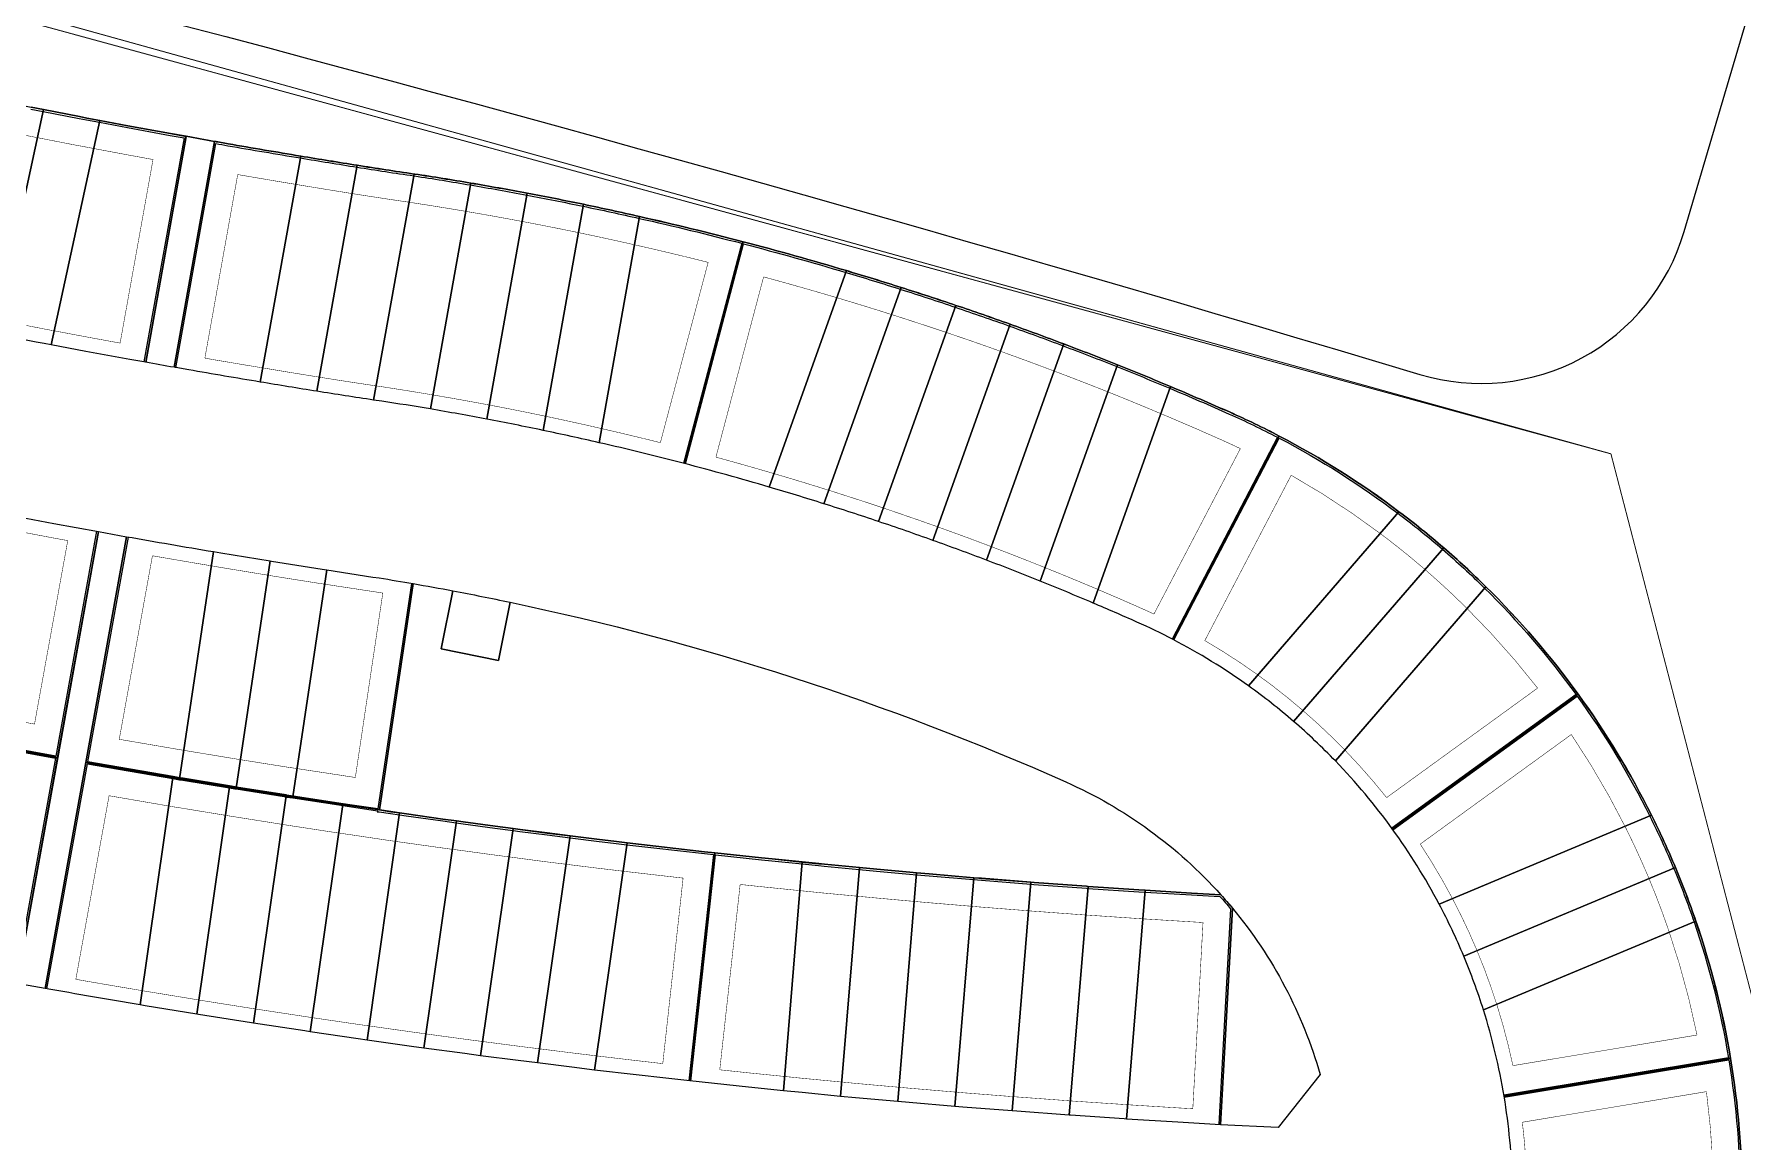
# Model space of a CAD drawing. Header units: centimetres. Extents: x -6122352 to 7132207, y -1694241 to 1947892.
# Drawn here: x 1405291 to 1583984, y 115241 to 231059 of the extents above; entities that cross this region are included whole.
import ezdxf

# ---------------------------------------------------------------- set-up
doc = ezdxf.new("R2010")
doc.units = ezdxf.units.CM
doc.header["$MEASUREMENT"] = 0
doc.linetypes.add('XR-AR-END-SETTING OUT PLAN$0$23261-XR-AR-SI-GF$0$HIDDEN', pattern=[0.375, 0.25, -0.125])
for name, color, linetype, lineweight, true_color in [('08-Compound Wall-2', 6, 'Continuous', 25, 0xff00ff), ('23585-XR-AR-DAMAC PLOT LIMITS$0$1-End units', 7, 'Continuous', 5, 0xf8991e), ('23585-XR-AR-DAMAC PLOT LIMITS$0$1-Open Space', 7, 'Continuous', 5, 0x90cf5a), ('23585-XR-AR-DAMAC PLOT LIMITS$0$1-Utility', 7, 'Continuous', 5, 0x8db1ff)]:
    doc.layers.add(name, color=color, linetype=linetype, lineweight=lineweight, true_color=true_color)
doc.layers.add('23585-XR-AR-BOUNDARY WALLS AND SETBACKS$0$setback', color=7, linetype='XR-AR-END-SETTING OUT PLAN$0$23261-XR-AR-SI-GF$0$HIDDEN')
doc.layers.add('@MI-REF LAYER', color=7, linetype='Continuous')
doc.layers.add('23585-XR-AR-DAMAC PLOT LIMITS$0$1-Mid units', color=41, linetype='Continuous', lineweight=5)
doc.layers.add('A-ANNO-TEXT', color=3, linetype='Continuous', lineweight=25)
doc.layers.add('23585-XR-AR-DAMAC PLOT LIMITS$0$D-Phase New', color=7, linetype='Continuous', true_color=0x000080)

# ---------------------------------------------------------------- blocks, each defined once
blk = doc.blocks.new('23585-XR-AR-BOUNDARY WALLS AND SETBACKS')
at = {"layer": '08-Compound Wall-2'}
for points in [[(497289.44, 2770156.84, -0.041141), (497303.73, 2770160.73, -0.016653), (497309.67, 2770161.63, -0.016653), (497315.65, 2770162.13, -0.041141), (497330.45, 2770161.65)], [(497297.72, 2770134.31), (497289.6, 2770156.69, -0.040863), (497303.77, 2770160.53, -0.016653), (497309.69, 2770161.43, -0.016653), (497315.66, 2770161.93, -0.040863), (497330.33, 2770161.47), (497327.62, 2770137.82)], [(497327.82, 2770137.8), (497330.53, 2770161.44, -0.040863), (497344.92, 2770158.57, -0.016653), (497350.62, 2770156.73, -0.016653), (497356.19, 2770154.52, -0.040862), (497369.11, 2770147.56), (497356.14, 2770127.61)], [(497330.45, 2770161.65, -0.041141), (497344.98, 2770158.76, -0.016653), (497350.69, 2770156.92, -0.016653), (497356.27, 2770154.7, -0.041141), (497369.31, 2770147.68)], [(497236.59, 2770129.22, -0.008416), (497246.11, 2770135.14, -0.004507), (497251.29, 2770138.18, -0.004505), (497256.52, 2770141.13, -0.004503), (497261.8, 2770143.98, -0.004503), (497267.13, 2770146.73, -0.004505), (497272.51, 2770149.39, -0.004507), (497277.95, 2770151.95, -0.005087), (497284.13, 2770154.72, -0.015851), (497289.44, 2770156.84)], [(497249.64, 2770109.08), (497236.78, 2770129.1, -0.008342), (497246.21, 2770134.97, -0.004507), (497251.39, 2770138.01, -0.004505), (497256.62, 2770140.95, -0.004503), (497261.9, 2770143.8, -0.004503), (497267.22, 2770146.55, -0.004505), (497272.6, 2770149.21, -0.004507), (497278.03, 2770151.77, -0.005087), (497284.21, 2770154.54, -0.015573), (497289.41, 2770156.62), (497297.53, 2770134.24)], [(497356.31, 2770127.5), (497369.28, 2770147.45, -0.040863), (497380.88, 2770138.46, -0.016653), (497385.17, 2770134.28, -0.016653), (497389.16, 2770129.81, -0.014395), (497392.37, 2770125.75), (497396.49, 2770120.2), (497377.39, 2770106)], [(497369.31, 2770147.68, -0.041141), (497381.02, 2770138.61, -0.016653), (497385.31, 2770134.41, -0.016653), (497389.32, 2770129.94, -0.014395), (497392.53, 2770125.87), (497396.71, 2770120.24)], [(497206.07, 2770076.46), (497191.5, 2770095.53, 0.000389), (497192.65, 2770096.42, 0.002065), (497198.73, 2770101.14, 0.00161), (497203.44, 2770104.86, 0.003409), (497208.12, 2770108.62), (497208.17, 2770108.67, -0.004448), (497212.82, 2770112.35, -0.004503), (497217.59, 2770115.99, -0.004504), (497222.42, 2770119.55, -0.004506), (497227.33, 2770123.01, -0.008368), (497236.59, 2770129.22)], [(497206.23, 2770076.58), (497191.78, 2770095.49, 0.000336), (497192.78, 2770096.26, 0.002065), (497198.85, 2770100.99, 0.00161), (497203.56, 2770104.71, 0.003409), (497208.24, 2770108.47), (497208.3, 2770108.52, -0.004448), (497212.94, 2770112.19, -0.004503), (497217.71, 2770115.83, -0.004504), (497222.54, 2770119.38, -0.004506), (497227.44, 2770122.85, -0.008293), (497236.61, 2770129), (497249.47, 2770108.97)], [(497281.7, 2770083.86), (497285.4, 2770087.13), (497286.22, 2770087.85), (497288.59, 2770089.97), (497289.88, 2770091.12), (497290.32, 2770091.52), (497293.05, 2770093.98), (497294.41, 2770095.2), (497296.96, 2770097.54), (497297.49, 2770098.02), (497298.47, 2770098.91), (497301.9, 2770102.08), (497302.51, 2770102.64), (497306.29, 2770106.17), (497306.54, 2770106.4), (497310.54, 2770110.17), (497310.66, 2770110.29), (497314.52, 2770113.97), (497315, 2770114.43), (497318.48, 2770117.79), (497320.68, 2770119.94, -0.009741), (497322.55, 2770119.88), (497338.39, 2770103.68)], [(497297.6, 2770065.89), (497281.91, 2770083.78), (497285.54, 2770086.98), (497286.35, 2770087.7), (497288.72, 2770089.82), (497290.01, 2770090.97), (497290.46, 2770091.37), (497293.19, 2770093.83), (497294.54, 2770095.06), (497297.1, 2770097.39), (497297.63, 2770097.87), (497298.61, 2770098.76), (497302.04, 2770101.93), (497302.65, 2770102.5), (497306.43, 2770106.03), (497306.67, 2770106.25), (497310.68, 2770110.03), (497310.8, 2770110.14), (497314.66, 2770113.83), (497315.14, 2770114.29), (497318.62, 2770117.65), (497320.76, 2770119.74, -0.008897), (497322.46, 2770119.69), (497338.25, 2770103.54)]]:
    blk.add_lwpolyline(points, format="xyb", dxfattribs=at)
for points in [[(497175.93, 2770083.82), (497176.97, 2770084.58), (497180.06, 2770086.87), (497180.69, 2770087.34), (497181.78, 2770088.16), (497184.18, 2770089.96), (497187.8, 2770092.7), (497189.12, 2770093.71), (497203.69, 2770074.63)], [(497176.05, 2770083.66), (497177.09, 2770084.42), (497180.18, 2770086.71), (497180.81, 2770087.18), (497181.9, 2770088), (497184.3, 2770089.8), (497187.93, 2770092.54), (497189.09, 2770093.43), (497203.53, 2770074.51)], [(497245.01, 2770022.76), (497230.53, 2770041.79), (497231.35, 2770042.41), (497237.68, 2770047.31), (497238.25, 2770047.75), (497238.52, 2770047.97), (497242.4, 2770051.02), (497242.85, 2770051.37), (497242.97, 2770051.47), (497247.1, 2770054.75), (497247.16, 2770054.8), (497247.66, 2770055.2), (497251.44, 2770058.25), (497251.77, 2770058.51), (497252.33, 2770058.97), (497254.62, 2770060.83), (497254.69, 2770060.75), (497254.84, 2770060.88), (497255.78, 2770061.64), (497256.49, 2770062.23), (497257.05, 2770062.69), (497260.03, 2770065.14), (497261.12, 2770066.05), (497261.67, 2770066.51), (497264.26, 2770068.66), (497265.72, 2770069.89), (497266.28, 2770070.36), (497268.47, 2770072.2), (497270.31, 2770073.77), (497272.66, 2770075.77), (497273.81, 2770076.75), (497274.87, 2770077.67), (497281.03, 2770083.01), (497281.76, 2770083.65), (497297.45, 2770065.75)], [(497239.64, 2770079.62), (497254.71, 2770061.04), (497255.65, 2770061.8), (497256.36, 2770062.38), (497256.92, 2770062.84), (497259.9, 2770065.29), (497260.99, 2770066.2), (497261.55, 2770066.66), (497264.13, 2770068.81), (497265.59, 2770070.04), (497266.15, 2770070.51), (497268.34, 2770072.35), (497270.18, 2770073.92), (497272.53, 2770075.92), (497273.68, 2770076.91), (497274.74, 2770077.82), (497280.9, 2770083.16), (497281.7, 2770083.86)], [(497239.49, 2770079.5), (497254.5, 2770060.99), (497252.21, 2770059.12), (497251.65, 2770058.67), (497251.32, 2770058.4), (497247.54, 2770055.36), (497247.03, 2770054.95), (497246.97, 2770054.91), (497242.84, 2770051.62), (497242.73, 2770051.53), (497242.27, 2770051.17), (497238.4, 2770048.13), (497238.13, 2770047.91), (497237.56, 2770047.47), (497231.22, 2770042.56), (497230.41, 2770041.94), (497215.94, 2770060.96)], [(497230.32, 2770041.74), (497215.78, 2770060.84)], [(497213.24, 2770058.9), (497227.71, 2770039.88), (497224, 2770037.07)], [(497213.4, 2770059.02), (497227.93, 2770039.93)], [(497244.85, 2770022.64), (497230.32, 2770041.74)], [(497224.12, 2770036.91), (497227.83, 2770039.72), (497242.3, 2770020.7)], [(497227.93, 2770039.93), (497242.46, 2770020.82)]]:
    blk.add_lwpolyline(points, dxfattribs=at)
at = {"layer": '23585-XR-AR-BOUNDARY WALLS AND SETBACKS$0$setback', "ltscale": 40, "const_width": 0.05}
for points in [[(497299.95, 2770136.65), (497293.3, 2770154.99, -0.032522), (497304.28, 2770157.78, -0.016653), (497310.02, 2770158.65, -0.016653), (497315.8, 2770159.13, -0.032522), (497327.12, 2770158.96), (497324.9, 2770139.58, 0.023976), (497318.42, 2770139.72, 0.022711), (497312.29, 2770139.28, 0.022711), (497306.23, 2770138.29, 0.023977)], [(497330.86, 2770138.89), (497333.08, 2770158.28, -0.032522), (497344.15, 2770155.88, -0.016653), (497349.67, 2770154.1, -0.016653), (497355.07, 2770151.95, -0.032521), (497365.13, 2770146.75), (497354.49, 2770130.39, 0.023977), (497348.75, 2770133.41, 0.02271), (497343.07, 2770135.75, 0.022711), (497337.21, 2770137.56, 0.023976)], [(497251.27, 2770111.9), (497240.74, 2770128.31, -0.006151), (497247.65, 2770132.57, -0.004507), (497252.79, 2770135.58, -0.004505), (497257.97, 2770138.5, -0.004503), (497263.2, 2770141.32, -0.004503), (497268.49, 2770144.05, -0.004505), (497273.82, 2770146.69, -0.004507), (497279.2, 2770149.22, -0.005087), (497285.33, 2770151.97, -0.007242), (497287.66, 2770152.95), (497294.31, 2770134.6, 0.004761), (497293.13, 2770134.1, 0.004036), (497288.55, 2770132.06, 0.004858), (497283.08, 2770129.5, 0.004854), (497277.66, 2770126.84, 0.004853), (497272.31, 2770124.08, 0.004852), (497267, 2770121.21, 0.004854), (497261.75, 2770118.24, 0.004858), (497256.56, 2770115.17, 0.005002)], [(497359.52, 2770127.12), (497370.16, 2770143.48, -0.032522), (497378.99, 2770136.4, -0.016653), (497383.14, 2770132.34, -0.016653), (497387.01, 2770128.02, -0.014395), (497390.12, 2770124.08), (497392.51, 2770120.86), (497376.86, 2770109.23), (497374.47, 2770112.44, 0.008339), (497373.1, 2770114.23, 0.022711), (497369.05, 2770118.86, 0.022711), (497364.61, 2770123.1, 0.023977)], [(497207.54, 2770079.48), (497195.7, 2770094.98, 0.001655), (497200.58, 2770098.78, 0.00161), (497205.31, 2770102.51, 0.003408), (497210.01, 2770106.3), (497210.06, 2770106.34, -0.004442), (497214.66, 2770109.98, -0.004503), (497219.39, 2770113.59, -0.004504), (497224.18, 2770117.11, -0.004506), (497229.04, 2770120.55, -0.00609), (497235.7, 2770125.06), (497246.23, 2770108.64, 0.005023), (497241.06, 2770105.15, 0.004856), (497236.12, 2770101.68, 0.004853), (497231.26, 2770098.12, 0.004852), (497226.47, 2770094.46, 0.004172), (497222.4, 2770091.24), (497221.74, 2770090.7, -0.003172), (497217.08, 2770086.96, -0.00157), (497212.37, 2770083.25, -0.001606)], [(497246.32, 2770025.66), (497234.51, 2770041.19), (497239.46, 2770045.02), (497240.04, 2770045.47), (497240.31, 2770045.69), (497244.19, 2770048.74), (497244.65, 2770049.1), (497244.77, 2770049.2), (497248.9, 2770052.48), (497248.97, 2770052.53), (497249.48, 2770052.94), (497253.27, 2770055.99), (497253.6, 2770056.26), (497254.16, 2770056.72), (497256.61, 2770058.71), (497257.55, 2770059.47), (497258.27, 2770060.06), (497258.83, 2770060.52), (497261.81, 2770062.98), (497262.91, 2770063.89), (497263.46, 2770064.36), (497266.05, 2770066.51), (497267.52, 2770067.75), (497268.08, 2770068.22), (497270.28, 2770070.06), (497272.12, 2770071.63), (497274.48, 2770073.64), (497275.63, 2770074.63), (497276.7, 2770075.55), (497281.41, 2770079.64), (497294.28, 2770064.97, -0.001716), (497288.98, 2770060.39), (497287.16, 2770058.83), (497284.42, 2770056.5), (497282.87, 2770055.18), (497279.84, 2770052.63), (497278.57, 2770051.56), (497275.24, 2770048.79), (497274.24, 2770047.96), (497270.62, 2770044.98), (497269.9, 2770044.38), (497265.98, 2770041.19), (497265.53, 2770040.83), (497261.31, 2770037.43), (497261.15, 2770037.3), (497256.75, 2770033.8), (497256.63, 2770033.71), (497252.32, 2770030.32), (497251.91, 2770030, -0.001734)], [(497238.22, 2770076.61), (497250.5, 2770061.47), (497250.38, 2770061.37), (497249.82, 2770060.92), (497249.49, 2770060.66), (497245.72, 2770057.62), (497245.22, 2770057.22), (497245.17, 2770057.17), (497241.04, 2770053.89), (497240.93, 2770053.8), (497240.48, 2770053.45), (497236.61, 2770050.41), (497236.34, 2770050.2), (497235.78, 2770049.76), (497230.88, 2770045.96), (497219.07, 2770061.48, 0.001596), (497223.99, 2770065.3), (497224.6, 2770065.77), (497228.72, 2770069.01), (497228.83, 2770069.09), (497233.04, 2770072.44), (497233.42, 2770072.75), (497237.23, 2770075.82), (497237.75, 2770076.24, -0.000515)]]:
    blk.add_lwpolyline(points, format="xyb", close=True, dxfattribs=at)
blk.add_lwpolyline([(497298.78, 2770068.93), (497285.93, 2770083.59), (497287.39, 2770084.88), (497288.21, 2770085.61), (497290.59, 2770087.73), (497291.88, 2770088.88), (497292.33, 2770089.28), (497295.06, 2770091.75), (497296.42, 2770092.98), (497298.99, 2770095.32), (497299.51, 2770095.8), (497300.5, 2770096.7), (497303.94, 2770099.88), (497304.55, 2770100.44), (497308.34, 2770103.98), (497308.59, 2770104.21), (497312.61, 2770108), (497312.73, 2770108.12), (497316.6, 2770111.81), (497317.08, 2770112.27), (497320.57, 2770115.64), (497321.56, 2770116.6), (497335.2, 2770102.66), (497334.15, 2770101.64), (497330.27, 2770097.9), (497330.1, 2770097.74), (497326.03, 2770093.85), (497325.94, 2770093.77), (497321.93, 2770089.99), (497321.58, 2770089.66), (497317.82, 2770086.15), (497317.2, 2770085.58), (497313.69, 2770082.34), (497312.79, 2770081.52), (497309.53, 2770078.54), (497308.36, 2770077.49), (497305.35, 2770074.77), (497303.9, 2770073.48), (497301.16, 2770071.03)], close=True, dxfattribs=at)
for points in [[(497177.71, 2770081.4), (497178.75, 2770082.17), (497181.85, 2770084.46), (497182.48, 2770084.94), (497183.58, 2770085.76), (497185.98, 2770087.56), (497188.56, 2770089.51), (497200.39, 2770074.01), (497197.71, 2770071.98), (497194.77, 2770069.78), (497194.18, 2770069.33), (497193.49, 2770068.82), (497189.96, 2770066.21)], [(497206.94, 2770052.29), (497210.52, 2770054.96), (497211.92, 2770056.02), (497223.72, 2770040.5), (497222.25, 2770039.39)]]:
    blk.add_lwpolyline(points, dxfattribs=at)
blk = doc.blocks.new('A$C9d9485f6')
at = {"layer": 'A-ANNO-TEXT', "rotation": 312.4881850805905}
blk.add_blockref('23585-XR-AR-BOUNDARY WALLS AND SETBACKS', (-2377088.53, -1504219.25), dxfattribs=at)
blk = doc.blocks.new('23585-XR-AR-DAMAC PLOT LIMITS')
at = {"layer": '23585-XR-AR-DAMAC PLOT LIMITS$0$1-End units', "color": 251, "true_color": 0x636466}
for points in [[(497330.45, 2770161.65), (497327.72, 2770137.81, 0.035076), (497318.46, 2770138.22), (497315.65, 2770162.13, -0.041141)], [(497306.54, 2770136.82, 0.035077), (497297.62, 2770134.28), (497289.44, 2770156.84, -0.041141), (497303.73, 2770160.73)], [(497344.98, 2770158.76), (497336.83, 2770136.11, 0.035076), (497327.72, 2770137.81), (497330.45, 2770161.65, -0.041141)], [(497297.62, 2770134.28, 0.015853), (497293.73, 2770132.72, 0.004036), (497289.17, 2770130.69), (497277.95, 2770151.95, -0.005087), (497284.13, 2770154.72, -0.015851), (497289.44, 2770156.84)], [(497369.31, 2770147.68), (497356.23, 2770127.55, 0.035076), (497348.12, 2770132.05), (497356.27, 2770154.7, -0.041141)], [(497381.02, 2770138.61), (497363.63, 2770121.97, 0.035077), (497356.23, 2770127.55), (497369.31, 2770147.68, -0.041141)], [(497257.33, 2770113.89, 0.00742), (497249.55, 2770109.02), (497236.59, 2770129.22, -0.008416), (497246.11, 2770135.14)], [(497249.55, 2770109.02, 0.007434), (497241.91, 2770103.92), (497227.33, 2770123.01, -0.008368), (497236.59, 2770129.22)], [(497322.55, 2770119.88), (497338.4, 2770103.68), (497335.19, 2770100.57), (497331.31, 2770096.82), (497315, 2770114.43), (497318.48, 2770117.79), (497320.68, 2770119.94, -0.009741)], [(497213.3, 2770082.07, -0.001986), (497207.3, 2770077.41, -0.000407), (497206.07, 2770076.46), (497191.5, 2770095.53, 0.000389), (497192.66, 2770096.42, 0.002065), (497198.73, 2770101.14)], [(497297.52, 2770065.82, -0.002451), (497289.96, 2770059.25), (497274.74, 2770077.82), (497280.9, 2770083.17), (497281.7, 2770083.87)], [(497254.72, 2770061.04), (497252.27, 2770059.05), (497251.71, 2770058.59), (497251.38, 2770058.32), (497247.6, 2770055.28), (497232.48, 2770073.92), (497236.29, 2770076.98), (497236.81, 2770077.41, -0.003085), (497239.64, 2770079.62)], [(497238.19, 2770047.83), (497237.62, 2770047.39), (497231.28, 2770042.49), (497230.32, 2770041.74), (497215.78, 2770060.84, 0.002363), (497223.07, 2770066.48)], [(497252.84, 2770028.82, -0.00247), (497244.85, 2770022.64), (497230.32, 2770041.74), (497231.28, 2770042.49), (497237.62, 2770047.39)]]:
    blk.add_lwpolyline(points, format="xyb", close=True, dxfattribs=at)
for points in [[(497203.69, 2770074.63), (497202.33, 2770073.59), (497198.61, 2770070.78), (497195.67, 2770068.58), (497181.79, 2770088.16), (497184.18, 2770089.96), (497187.81, 2770092.7), (497189.12, 2770093.71)], [(497281.7, 2770083.87), (497285.4, 2770087.13), (497286.22, 2770087.85), (497288.59, 2770089.97), (497304.9, 2770072.36), (497302.15, 2770069.9), (497297.52, 2770065.82)], [(497227.93, 2770039.93), (497224.06, 2770036.99), (497220.57, 2770034.38), (497220.04, 2770033.98), (497206.05, 2770053.49), (497209.62, 2770056.16), (497213.4, 2770059.02)], [(497242.46, 2770020.82), (497238.5, 2770017.82), (497234.46, 2770014.8), (497220.57, 2770034.38), (497224.06, 2770036.99), (497227.93, 2770039.93)]]:
    blk.add_lwpolyline(points, close=True, dxfattribs=at)
at = {"layer": '23585-XR-AR-DAMAC PLOT LIMITS$0$1-Mid units', "color": 251, "true_color": 0x636466}
for points in [[(497318.46, 2770138.22, 0.022711), (497312.46, 2770137.79), (497309.67, 2770161.63, -0.016653), (497315.65, 2770162.13)], [(497312.46, 2770137.79, 0.022711), (497306.54, 2770136.82), (497303.73, 2770160.73, -0.016653), (497309.67, 2770161.63)], [(497350.69, 2770156.92), (497342.57, 2770134.34, 0.022711), (497336.83, 2770136.11), (497344.98, 2770158.76, -0.016653)], [(497356.27, 2770154.7), (497348.12, 2770132.05, 0.02271), (497342.57, 2770134.34), (497350.69, 2770156.92, -0.016653)], [(497289.17, 2770130.69, 0.004858), (497283.73, 2770128.15), (497272.52, 2770149.39, -0.004507), (497277.95, 2770151.95)], [(497283.73, 2770128.15, 0.004854), (497278.34, 2770125.5), (497267.13, 2770146.73, -0.004505), (497272.52, 2770149.39)], [(497278.34, 2770125.5, 0.004853), (497273.01, 2770122.75), (497261.8, 2770143.98, -0.004503), (497267.13, 2770146.73)], [(497273.01, 2770122.75, 0.004852), (497267.73, 2770119.9), (497256.52, 2770141.13, -0.004503), (497261.8, 2770143.98)], [(497267.73, 2770119.9, 0.004854), (497262.5, 2770116.94), (497251.29, 2770138.18, -0.004505), (497256.52, 2770141.13)], [(497262.5, 2770116.94, 0.004858), (497257.33, 2770113.89), (497246.11, 2770135.14, -0.004507), (497251.29, 2770138.18)], [(497241.91, 2770103.92, 0.004856), (497237, 2770100.46), (497222.43, 2770119.55, -0.004506), (497227.33, 2770123.01)], [(497237, 2770100.46, 0.004853), (497232.16, 2770096.92), (497217.59, 2770115.99, -0.004504), (497222.43, 2770119.55)], [(497232.16, 2770096.92, 0.004852), (497227.39, 2770093.28), (497212.82, 2770112.35, -0.004503), (497217.59, 2770115.99)], [(497227.39, 2770093.28, 0.004169), (497223.35, 2770090.08), (497222.69, 2770089.54), (497208.12, 2770108.62), (497208.17, 2770108.67, -0.004448), (497212.82, 2770112.35)], [(497222.69, 2770089.54, -0.003171), (497218.01, 2770085.78), (497203.44, 2770104.86, 0.003409), (497208.12, 2770108.62)], [(497218.01, 2770085.78, -0.00157), (497213.3, 2770082.07), (497198.73, 2770101.14, 0.00161), (497203.44, 2770104.86)]]:
    blk.add_lwpolyline(points, format="xyb", close=True, dxfattribs=at)
for points in [[(497331.31, 2770096.82), (497331.14, 2770096.65), (497327.06, 2770092.76), (497326.97, 2770092.68), (497310.66, 2770110.29), (497314.52, 2770113.97), (497315, 2770114.43)], [(497326.97, 2770092.68), (497322.96, 2770088.9), (497322.61, 2770088.57), (497306.3, 2770106.17), (497306.54, 2770106.4), (497310.54, 2770110.17), (497310.66, 2770110.29)], [(497322.61, 2770088.57), (497318.84, 2770085.05), (497318.22, 2770084.48), (497301.91, 2770102.08), (497302.51, 2770102.64), (497306.3, 2770106.17)], [(497318.22, 2770084.48), (497314.7, 2770081.23), (497313.8, 2770080.41), (497297.49, 2770098.02), (497298.47, 2770098.91), (497301.91, 2770102.08)], [(497313.8, 2770080.41), (497310.54, 2770077.43), (497309.37, 2770076.37), (497293.05, 2770093.98), (497294.41, 2770095.2), (497296.96, 2770097.54), (497297.49, 2770098.02)], [(497288.59, 2770089.97), (497289.88, 2770091.12), (497290.32, 2770091.52), (497293.05, 2770093.98), (497309.37, 2770076.37), (497306.36, 2770073.66), (497304.9, 2770072.36)], [(497181.79, 2770088.16), (497195.67, 2770068.58), (497195.07, 2770068.13), (497194.39, 2770067.62), (497190.85, 2770065), (497176.97, 2770084.58), (497180.06, 2770086.87), (497180.69, 2770087.34)], [(497176.97, 2770084.58), (497190.85, 2770065), (497190.34, 2770064.62), (497190.16, 2770064.49), (497186.01, 2770061.45), (497172.13, 2770081.03), (497175.93, 2770083.82)], [(497270.18, 2770073.92), (497272.53, 2770075.92), (497273.68, 2770076.91), (497274.74, 2770077.82), (497289.96, 2770059.25), (497288.13, 2770057.69), (497285.39, 2770055.36)], [(497242.91, 2770051.54), (497227.79, 2770070.19), (497227.9, 2770070.27), (497232.1, 2770073.62), (497232.48, 2770073.92), (497247.6, 2770055.28), (497247.09, 2770054.87), (497247.04, 2770054.83)], [(497265.59, 2770070.05), (497266.15, 2770070.51), (497268.34, 2770072.35), (497270.18, 2770073.92), (497285.39, 2770055.36), (497283.84, 2770054.03), (497280.81, 2770051.48)], [(497238.19, 2770047.83), (497223.07, 2770066.48), (497223.68, 2770066.95), (497227.79, 2770070.19), (497242.91, 2770051.54), (497242.79, 2770051.45), (497242.34, 2770051.09), (497238.46, 2770048.05)], [(497260.99, 2770066.2), (497261.55, 2770066.66), (497264.13, 2770068.81), (497265.59, 2770070.05), (497280.81, 2770051.48), (497279.53, 2770050.41), (497276.2, 2770047.64)], [(497256.36, 2770062.38), (497256.92, 2770062.84), (497259.9, 2770065.29), (497260.99, 2770066.2), (497276.2, 2770047.64), (497275.2, 2770046.8), (497271.58, 2770043.82)], [(497271.58, 2770043.82), (497270.85, 2770043.22), (497266.92, 2770040.03), (497251.71, 2770058.59), (497252.27, 2770059.05), (497254.72, 2770061.04), (497255.65, 2770061.8), (497256.36, 2770062.38)], [(497247.04, 2770054.83), (497247.09, 2770054.87), (497247.6, 2770055.28), (497251.38, 2770058.32), (497251.71, 2770058.59), (497266.92, 2770040.03), (497266.48, 2770039.67), (497262.25, 2770036.27)], [(497242.34, 2770051.09), (497242.79, 2770051.45), (497242.91, 2770051.54), (497247.04, 2770054.83), (497262.25, 2770036.27), (497262.09, 2770036.13), (497257.68, 2770032.63), (497257.56, 2770032.53)], [(497237.62, 2770047.39), (497238.19, 2770047.83), (497238.46, 2770048.05), (497242.34, 2770051.09), (497257.56, 2770032.53), (497253.25, 2770029.14), (497252.84, 2770028.82)]]:
    blk.add_lwpolyline(points, close=True, dxfattribs=at)
at = {"layer": '23585-XR-AR-DAMAC PLOT LIMITS$0$1-Open Space', "color": 251, "true_color": 0x636466}
for points in [[(497381.02, 2770138.61, 0.041141), (497369.31, 2770147.68, 0.041141), (497356.27, 2770154.7, 0.016653), (497350.69, 2770156.92, 0.016653), (497344.98, 2770158.76, 0.041141), (497330.45, 2770161.65, 0.041141), (497315.65, 2770162.13, 0.016653), (497309.67, 2770161.63, 0.016653), (497303.73, 2770160.73, 0.041141), (497289.44, 2770156.84, 0.015851), (497284.13, 2770154.72, 0.005087), (497277.95, 2770151.95, 0.004507), (497272.52, 2770149.39, 0.004505), (497267.13, 2770146.73, 0.004503), (497261.8, 2770143.98, 0.004503), (497256.52, 2770141.13, 0.004505), (497251.29, 2770138.18, 0.004507), (497246.11, 2770135.14, 0.008416), (497236.59, 2770129.22, 0.008368), (497227.33, 2770123.01, 0.004506), (497222.43, 2770119.55, 0.004504), (497217.59, 2770115.99, 0.004503), (497212.82, 2770112.35, 0.004449), (497208.17, 2770108.67), (497208.12, 2770108.62, -0.003409), (497203.44, 2770104.86, -0.00161), (497198.73, 2770101.14, -0.002065), (497192.66, 2770096.42, -0.000389), (497191.5, 2770095.53, -0.000805), (497189.12, 2770093.71), (497187.81, 2770092.7), (497184.18, 2770089.96), (497181.79, 2770088.16), (497180.69, 2770087.34), (497180.06, 2770086.87), (497176.97, 2770084.58), (497175.93, 2770083.82)], [(496825.54, 2769844.4, -0.036291), (497294.63, 2770172.04, 0.415653), (497302.28, 2770202.5), (497255.42, 2770280.29)]]:
    blk.add_lwpolyline(points, format="xyb", dxfattribs=at)
for points in [[(497320.68, 2770119.94), (497318.48, 2770117.79), (497315, 2770114.43), (497314.52, 2770113.97), (497310.66, 2770110.29), (497310.54, 2770110.17), (497306.54, 2770106.4), (497306.3, 2770106.17), (497302.51, 2770102.64), (497301.91, 2770102.08), (497298.47, 2770098.91), (497297.49, 2770098.02), (497296.96, 2770097.54), (497294.41, 2770095.2), (497293.05, 2770093.98), (497290.32, 2770091.52), (497289.88, 2770091.12), (497288.59, 2770089.97), (497286.22, 2770087.85), (497285.4, 2770087.13), (497281.7, 2770083.87), (497280.9, 2770083.17), (497274.74, 2770077.82), (497273.68, 2770076.91), (497272.53, 2770075.92), (497270.18, 2770073.92), (497268.34, 2770072.35), (497266.15, 2770070.51), (497265.59, 2770070.05), (497264.13, 2770068.81), (497261.55, 2770066.66), (497260.99, 2770066.2), (497259.9, 2770065.29), (497256.92, 2770062.84), (497256.36, 2770062.38), (497255.65, 2770061.8), (497254.72, 2770061.04), (497239.64, 2770079.62, -0.003638), (497243.01, 2770082.18), (497246.66, 2770077.18), (497251.59, 2770080.77), (497247.93, 2770085.79, -0.052646), (497301.04, 2770115.95, -0.105879)], [(497341.57, 2770114.89), (497342.69, 2770107.91), (497338.4, 2770103.68), (497322.55, 2770119.88, -0.103869)], [(497206.07, 2770076.46, -0.000785), (497203.69, 2770074.63), (497189.12, 2770093.71, 0.000805), (497191.5, 2770095.53)]]:
    blk.add_lwpolyline(points, format="xyb", close=True, dxfattribs=at)
blk.add_lwpolyline([(497213.4, 2770059.02), (497215.78, 2770060.84), (497230.32, 2770041.74), (497244.85, 2770022.64), (497242.46, 2770020.82), (497227.93, 2770039.93)], close=True, dxfattribs=at)
at = {"layer": '23585-XR-AR-DAMAC PLOT LIMITS$0$1-Utility', "color": 251, "true_color": 0x636466}
blk.add_lwpolyline([(497243.01, 2770082.18, -0.005243), (497247.93, 2770085.79), (497251.59, 2770080.77), (497246.66, 2770077.18)], format="xyb", close=True, dxfattribs=at)
at = {"layer": '23585-XR-AR-DAMAC PLOT LIMITS$0$D-Phase New', "color": 8, "const_width": 0.1}
blk.add_lwpolyline([(496635, 2769907.99), (496746.31, 2769775.07, -0.043454), (497314.24, 2770181.16), (497589.03, 2770035.52), (497626.65, 2770080.85), (497688.92, 2770169.44), (497721.88, 2770225.24), (497753.19, 2770284.43), (497778.47, 2770344.43), (497799.05, 2770406.16), (497897.75, 2770368.6), (497949.66, 2770330.39), (498028.69, 2770146.61), (498277.97, 2770262.34), (498279.8, 2770271.46), (498007.3, 2770689.12)], format="xyb", dxfattribs=at)
blk.add_lwpolyline([(497321.18, 2769786.63), (497326.78, 2769790.41), (497360.2, 2769816.41), (497399.76, 2769847.18), (497492.14, 2769929.91), (497550.94, 2769991.99), (497583.53, 2770028.9), (497589.03, 2770035.52), (497314.24, 2770181.16, 0.036516), (496832.05, 2769846.37), (496874.35, 2769760.79), (496885.44, 2769737.97), (496936.56, 2769633.58), (496921.28, 2769621.25), (496900.1, 2769610.96, 0.033948), (496932.27, 2769551.82), (496968.84, 2769577.18), (497196.84, 2769708.74), (497249.2, 2769738.1)], format="xyb", close=True, dxfattribs=at)
blk = doc.blocks.new('A$Cf093b529')
at = {"layer": 'A-ANNO-TEXT'}
blk.add_blockref('23585-XR-AR-DAMAC PLOT LIMITS', (-495391.99, -2768603.44), dxfattribs=at)

msp = doc.modelspace()

# ---------------------------------------------------------------- block references
at = {"layer": '@MI-REF LAYER', "xscale": 1000, "yscale": 1000, "zscale": 1000}
msp.add_blockref('A$C9d9485f6', (-23958.95046, 48155.57226), dxfattribs=at)
at = {"layer": '@MI-REF LAYER', "xscale": 1000, "yscale": 1000, "zscale": 1000, "rotation": 312.4882903633292}
msp.add_blockref('A$Cf093b529', (-891608.73293, 539022.72011), dxfattribs=at)

doc.saveas('drawing.dxf')
